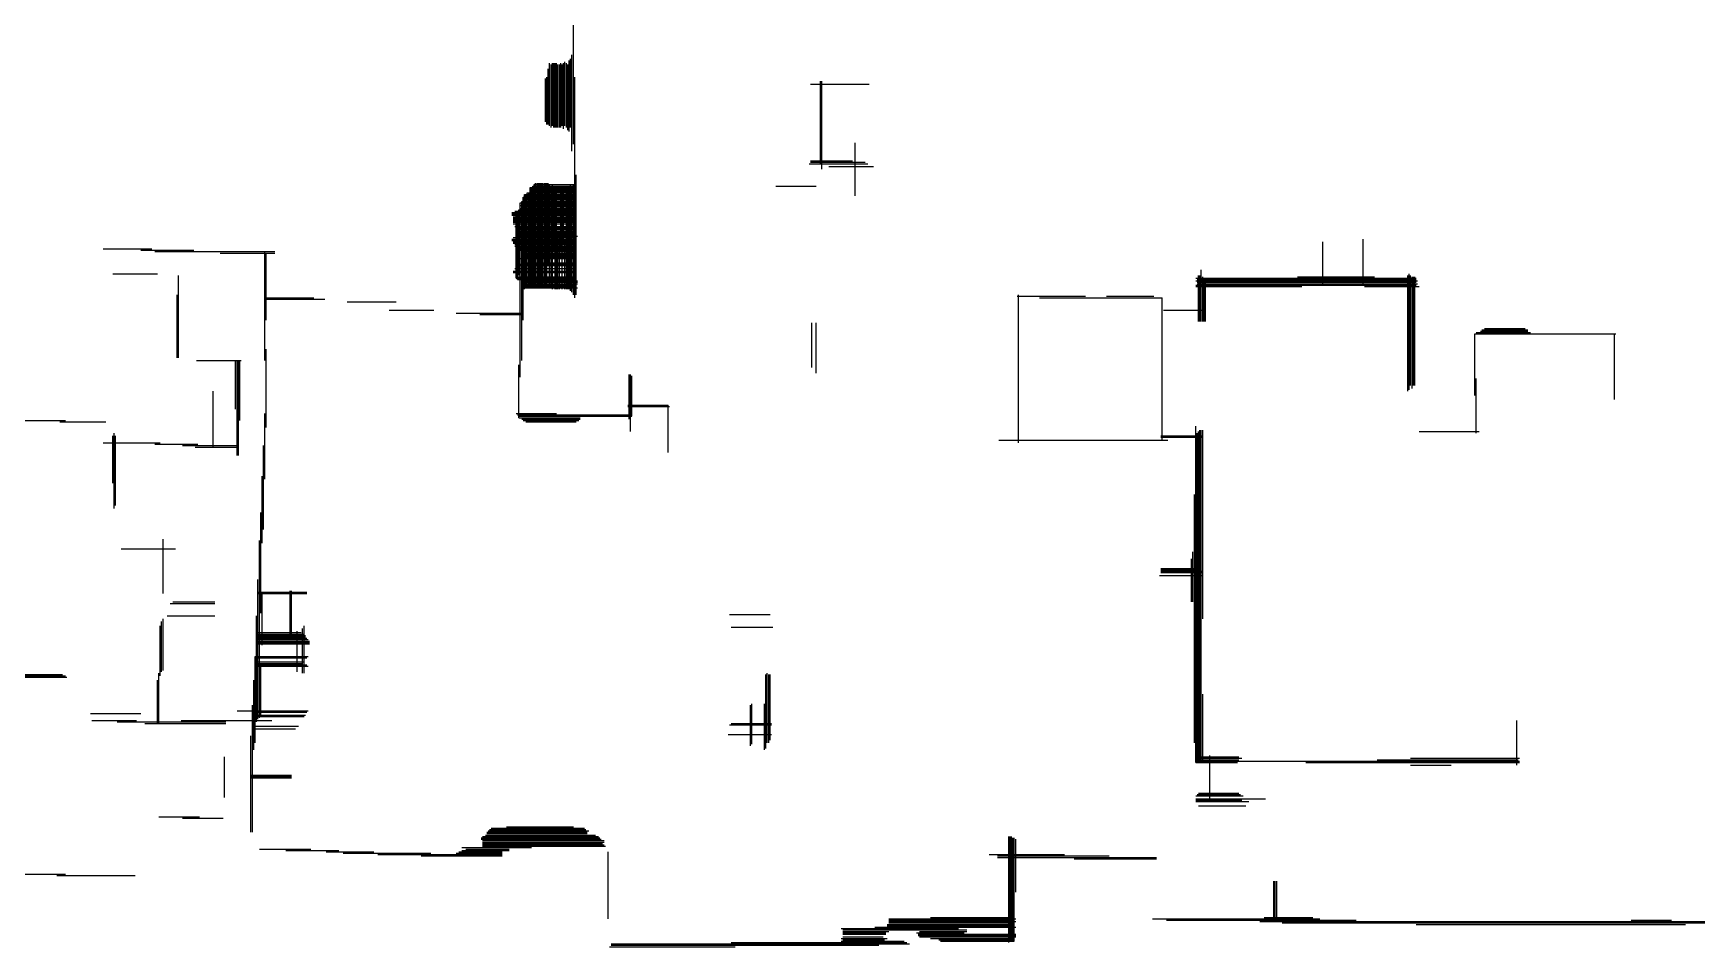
# Model space of a CAD drawing. Extents: x -17.9 to 24.4, y -13.4 to 16.4.
# Drawn here: x 2.61 to 14.53, y -13.45 to -6.91 of the extents above; entities that cross this region are included whole.
import ezdxf

# ---------------------------------------------------------------- set-up
doc = ezdxf.new("R2010")
doc.units = 0
doc.layers.add('1-0_REZ', color=7, linetype='CONTINUOUS')

msp = doc.modelspace()

# ---------------------------------------------------------------- linework, layer by layer
at = {"layer": '1-0_REZ'}
for p, q in [((6.48, -7.7), (6.48, -6.52)), ((6.31, -7.57), (6.31, -7.12)), ((6.32, -7.58), (6.32, -7.13)), ((6.33, -7.57), (6.33, -7.12)), ((6.34, -7.58), (6.34, -7.12)), ((6.35, -7.58), (6.35, -7.12)), ((6.36, -7.58), (6.36, -7.12)), ((6.37, -7.58), (6.37, -7.13)), ((6.38, -7.58), (6.38, -7.13)), ((6.39, -7.58), (6.39, -7.12)), ((6.4, -7.57), (6.4, -7.13)), ((6.41, -7.59), (6.41, -7.12)), ((6.42, -7.57), (6.42, -7.11)), ((6.43, -7.58), (6.43, -7.12)), ((6.44, -7.6), (6.44, -7.13)), ((6.45, -7.61), (6.45, -7.1)), ((6.46, -7.58), (6.46, -7.09)), ((6.47, -7.75), (6.47, -7.06)), ((6.28, -7.54), (6.28, -7.23)), ((6.29, -7.56), (6.29, -7.22)), ((6.3, -7.56), (6.3, -7.16)), ((6.49, -8.8), (6.49, -7.22)), ((8.18, -7.27), (8.6, -7.27)), ((8.25, -7.84), (8.25, -7.25)), ((8.26, -7.88), (8.26, -7.25)), ((8.5, -8.07), (8.5, -7.69)), ((8.17, -7.84), (8.59, -7.84)), ((8.18, -7.82), (8.48, -7.82)), ((8.18, -7.83), (8.57, -7.83)), ((8.31, -7.86), (8.63, -7.86)), ((6.21, -8.73), (6.21, -7.98)), ((6.22, -8.73), (6.22, -7.98)), ((6.23, -8.73), (6.23, -7.98)), ((6.24, -8.73), (6.24, -7.98)), ((6.25, -8.73), (6.25, -7.98)), ((6.26, -8.73), (6.26, -7.98)), ((6.27, -8.73), (6.27, -7.98)), ((6.28, -8.73), (6.28, -7.98)), ((6.29, -8.73), (6.29, -7.98)), ((6.3, -8.57), (6.3, -7.98)), ((6.5, -8.78), (6.5, -7.92)), ((6.12, -8.08), (6.5, -8.08)), ((6.12, -8.96), (6.12, -8.08)), ((6.12, -8.09), (6.5, -8.09)), ((6.13, -8.06), (6.5, -8.06)), ((6.13, -8.74), (6.13, -8.06)), ((6.13, -8.07), (6.5, -8.07)), ((6.13, -8.1), (6.5, -8.1)), ((6.14, -8.73), (6.14, -8.06)), ((6.15, -8.05), (6.5, -8.05)), ((6.15, -8.73), (6.15, -8.05)), ((6.16, -8.73), (6.16, -8.05)), ((6.17, -8.01), (6.5, -8.01)), ((6.17, -8.73), (6.17, -8.01)), ((6.17, -8.02), (6.5, -8.02)), ((6.17, -8.04), (6.5, -8.04)), ((6.18, -8.73), (6.18, -8.02)), ((6.18, -8.03), (6.5, -8.03)), ((6.19, -8), (6.5, -8)), ((6.19, -8.73), (6.19, -8)), ((6.2, -7.99), (6.5, -7.99)), ((6.2, -8.73), (6.2, -7.99)), ((6.31, -8.73), (6.31, -7.99)), ((6.32, -8.73), (6.32, -8)), ((6.33, -8.74), (6.33, -7.99)), ((6.34, -8.47), (6.34, -8)), ((6.35, -8.74), (6.35, -8)), ((6.36, -8.74), (6.36, -8.01)), ((6.39, -8.45), (6.39, -8.02)), ((6.4, -8.74), (6.4, -8.03)), ((6.41, -8.38), (6.41, -8.03)), ((6.43, -8.74), (6.43, -8.03)), ((6.44, -8.74), (6.44, -8.01)), ((6.45, -8.74), (6.45, -8.03)), ((6.46, -8.75), (6.46, -7.99)), ((6.47, -8.76), (6.47, -8)), ((6.48, -8.78), (6.48, -7.99)), ((7.93, -8), (8.22, -8)), ((6.04, -8.19), (6.5, -8.19)), ((6.04, -8.2), (6.5, -8.2)), ((6.04, -8.21), (6.5, -8.21)), ((6.05, -8.22), (6.5, -8.22)), ((6.06, -8.18), (6.5, -8.18)), ((6.07, -8.66), (6.07, -8.18)), ((6.08, -8.67), (6.08, -8.18)), ((6.09, -8.17), (6.5, -8.17)), ((6.09, -8.64), (6.09, -8.17)), ((6.1, -8.12), (6.5, -8.12)), ((6.1, -9.37), (6.1, -8.12)), ((6.1, -8.14), (6.5, -8.14)), ((6.1, -8.16), (6.5, -8.16)), ((6.11, -8.11), (6.5, -8.11)), ((6.11, -9.25), (6.11, -8.11)), ((6.11, -8.13), (6.5, -8.13)), ((6.11, -8.15), (6.5, -8.15)), ((6.05, -8.23), (6.5, -8.23)), ((6.05, -8.24), (6.5, -8.24)), ((6.05, -8.25), (6.5, -8.25)), ((6.05, -8.26), (6.5, -8.26)), ((6.05, -8.27), (6.5, -8.27)), ((6.06, -8.29), (6.5, -8.29)), ((6.07, -8.3), (6.5, -8.3)), ((6.07, -8.31), (6.5, -8.31)), ((6.07, -8.32), (6.5, -8.32)), ((6.07, -8.33), (6.5, -8.33)), ((6.07, -8.34), (6.5, -8.34)), ((6.37, -8.74), (6.37, -8.34)), ((3.11, -8.45), (3.46, -8.45)), ((3.38, -8.46), (3.76, -8.46)), ((6.04, -8.38), (6.5, -8.38)), ((6.04, -8.39), (6.5, -8.39)), ((6.05, -8.37), (6.5, -8.37)), ((6.05, -8.4), (6.5, -8.4)), ((6.05, -8.41), (6.5, -8.41)), ((6.06, -8.42), (6.5, -8.42)), ((6.06, -8.43), (6.5, -8.43)), ((6.07, -8.36), (6.51, -8.36)), ((6.07, -8.44), (6.5, -8.44)), ((6.07, -8.45), (6.5, -8.45)), ((6.07, -8.46), (6.5, -8.46)), ((6.08, -8.35), (6.5, -8.35)), ((6.38, -8.74), (6.38, -8.35)), ((6.42, -8.74), (6.42, -8.42)), ((11.85, -8.71), (11.85, -8.4)), ((12.14, -8.71), (12.14, -8.38)), ((3.48, -8.47), (4.34, -8.47)), ((3.95, -8.48), (4.34, -8.48)), ((4.27, -9.25), (4.27, -8.47)), ((4.28, -8.96), (4.28, -8.48)), ((6.07, -8.52), (6.5, -8.52)), ((6.08, -8.56), (6.5, -8.56)), ((6.08, -8.57), (6.5, -8.57)), ((6.11, -8.55), (6.5, -8.55)), ((6.13, -8.48), (6.5, -8.48)), ((6.13, -8.49), (6.5, -8.49)), ((6.14, -8.47), (6.5, -8.47)), ((6.15, -8.5), (6.5, -8.5)), ((6.15, -8.51), (6.5, -8.51)), ((3.18, -8.63), (3.5, -8.63)), ((3.65, -9.23), (3.65, -8.64)), ((6.05, -8.61), (6.5, -8.61)), ((6.05, -8.62), (6.5, -8.62)), ((6.06, -8.59), (6.5, -8.59)), ((6.07, -8.65), (6.5, -8.65)), ((6.07, -8.66), (6.5, -8.66)), ((6.08, -8.67), (6.5, -8.67)), ((6.11, -8.69), (6.51, -8.69)), ((6.12, -8.68), (6.51, -8.68)), ((6.13, -8.7), (6.51, -8.7)), ((10.94, -8.66), (12.52, -8.66)), ((10.94, -8.68), (12.53, -8.68)), ((10.95, -8.67), (12.52, -8.67)), ((10.95, -8.69), (12.52, -8.69)), ((10.95, -8.7), (12.53, -8.7)), ((10.96, -8.97), (10.96, -8.64)), ((10.97, -8.97), (10.97, -8.64)), ((10.98, -8.97), (10.98, -8.6)), ((10.99, -8.97), (10.99, -8.65)), ((11, -8.97), (11, -8.66)), ((11.01, -8.97), (11.01, -8.66)), ((11.67, -8.65), (12.22, -8.65)), ((12.46, -9.47), (12.46, -8.64)), ((12.47, -9.46), (12.47, -8.63)), ((12.48, -9.43), (12.48, -8.64)), ((12.49, -9.45), (12.49, -8.65)), ((12.5, -9.43), (12.5, -8.65)), ((12.51, -9.43), (12.51, -8.65)), ((3.64, -9.23), (3.64, -8.78)), ((4.27, -8.8), (4.62, -8.8)), ((4.27, -8.81), (4.7, -8.81)), ((6.11, -8.73), (6.51, -8.73)), ((6.12, -8.72), (6.5, -8.72)), ((6.13, -8.71), (6.5, -8.71)), ((9.66, -8.79), (10.15, -8.79)), ((9.67, -9.84), (9.67, -8.78)), ((9.82, -8.8), (10.7, -8.8)), ((10.3, -8.79), (10.64, -8.79)), ((10.7, -9.82), (10.7, -8.8)), ((10.94, -8.71), (12.52, -8.71)), ((10.94, -8.72), (11.7, -8.72)), ((12.15, -8.72), (12.54, -8.72)), ((4.86, -8.83), (5.21, -8.83)), ((5.16, -8.89), (5.48, -8.89)), ((5.64, -8.91), (6.11, -8.91)), ((5.81, -8.92), (6.11, -8.92)), ((10.71, -8.89), (11.01, -8.89)), ((8.19, -9.3), (8.19, -8.98)), ((8.22, -9.34), (8.22, -8.98)), ((12.95, -9.05), (13.34, -9.05)), ((12.98, -9.04), (13.32, -9.04)), ((12.99, -9.03), (13.32, -9.03)), ((13.01, -9.02), (13.3, -9.02)), ((4.28, -9.73), (4.28, -9.17)), ((12.94, -9.06), (13.95, -9.06)), ((12.94, -9.5), (12.94, -9.06)), ((13.94, -9.53), (13.94, -9.06)), ((3.78, -9.25), (4.1, -9.25)), ((4.06, -9.6), (4.06, -9.25)), ((4.07, -9.93), (4.07, -9.25)), ((4.08, -9.93), (4.08, -9.25)), ((4.09, -9.68), (4.09, -9.25)), ((6.09, -9.66), (6.09, -9.28)), ((6.88, -9.67), (6.88, -9.35)), ((6.89, -9.76), (6.89, -9.35)), ((6.9, -9.65), (6.9, -9.36)), ((12.95, -9.77), (12.95, -9.38)), ((3.9, -9.87), (3.9, -9.47)), ((4.27, -10.1), (4.27, -9.63)), ((6.07, -9.63), (6.36, -9.63)), ((6.08, -9.64), (6.9, -9.64)), ((6.09, -9.65), (6.9, -9.65)), ((6.87, -9.57), (7.16, -9.57)), ((6.87, -9.58), (7.17, -9.58)), ((7.16, -9.91), (7.16, -9.57)), ((2.54, -9.68), (2.84, -9.68)), ((2.8, -9.69), (3.13, -9.69)), ((3.19, -10.31), (3.19, -9.77)), ((6.09, -9.66), (6.53, -9.66)), ((6.11, -9.67), (6.53, -9.67)), ((6.12, -9.68), (6.52, -9.68)), ((6.14, -9.69), (6.5, -9.69)), ((10.94, -12.13), (10.94, -9.72)), ((10.95, -12.12), (10.95, -9.77)), ((10.96, -12.12), (10.96, -9.76)), ((10.97, -12.13), (10.97, -9.75)), ((10.98, -12.13), (10.98, -9.75)), ((10.99, -11.1), (10.99, -9.75)), ((12.54, -9.76), (12.97, -9.76)), ((3.11, -9.84), (3.52, -9.84)), ((3.18, -10.13), (3.18, -9.79)), ((3.2, -10.29), (3.2, -9.79)), ((3.48, -9.85), (3.79, -9.85)), ((3.68, -9.86), (4.08, -9.86)), ((3.77, -9.87), (4.08, -9.87)), ((4.26, -10.46), (4.26, -9.86)), ((9.53, -9.82), (10.74, -9.82)), ((10.69, -9.79), (10.99, -9.79)), ((10.69, -9.8), (10.99, -9.8)), ((4.25, -10.56), (4.25, -10.08)), ((10.93, -11.99), (10.93, -10.21)), ((4.24, -11.06), (4.24, -10.34)), ((3.24, -10.6), (3.63, -10.6)), ((3.54, -10.92), (3.54, -10.53)), ((4.23, -11.81), (4.23, -10.54)), ((10.91, -10.98), (10.91, -10.67)), ((10.92, -10.98), (10.92, -10.62)), ((4.22, -11.82), (4.22, -10.82)), ((10.68, -10.79), (10.99, -10.79)), ((10.69, -10.74), (10.98, -10.74)), ((10.69, -10.75), (10.98, -10.75)), ((10.69, -10.76), (10.99, -10.76)), ((10.69, -10.77), (10.99, -10.77)), ((4.22, -10.91), (4.57, -10.91)), ((4.22, -10.92), (4.57, -10.92)), ((4.25, -11.29), (4.25, -10.91)), ((4.45, -11.22), (4.45, -10.9)), ((4.46, -11.23), (4.46, -10.9)), ((3.57, -11.08), (3.91, -11.08)), ((3.59, -10.99), (3.91, -10.99)), ((3.61, -10.98), (3.91, -10.98)), ((4.21, -11.84), (4.21, -11.08)), ((7.6, -11.07), (7.89, -11.07)), ((3.52, -11.51), (3.52, -11.15)), ((3.53, -11.48), (3.53, -11.12)), ((3.54, -11.47), (3.54, -11.1)), ((4.21, -11.2), (4.53, -11.2)), ((4.5, -11.48), (4.5, -11.19)), ((4.54, -11.49), (4.54, -11.17)), ((4.55, -11.49), (4.55, -11.15)), ((7.61, -11.16), (7.91, -11.16)), ((4.21, -11.21), (4.55, -11.21)), ((4.21, -11.22), (4.56, -11.22)), ((4.21, -11.23), (4.56, -11.23)), ((4.21, -11.24), (4.57, -11.24)), ((4.21, -11.25), (4.58, -11.25)), ((4.21, -11.26), (4.59, -11.26)), ((4.21, -11.27), (4.59, -11.27)), ((4.21, -11.28), (4.59, -11.28)), ((4.2, -11.37), (4.58, -11.37)), ((4.2, -11.99), (4.2, -11.37)), ((4.2, -11.38), (4.57, -11.38)), ((4.2, -11.41), (4.55, -11.41)), ((4.2, -11.42), (4.54, -11.42)), ((4.2, -11.43), (4.57, -11.43)), ((4.2, -11.44), (4.58, -11.44)), ((4.24, -11.8), (4.24, -11.44)), ((2.51, -11.52), (2.85, -11.52)), ((2.52, -11.51), (2.84, -11.51)), ((2.53, -11.5), (2.82, -11.5)), ((3.5, -11.85), (3.5, -11.54)), ((3.51, -11.85), (3.51, -11.49)), ((4.19, -12.04), (4.19, -11.54)), ((7.86, -12.03), (7.86, -11.5)), ((7.87, -11.99), (7.87, -11.49)), ((7.88, -11.99), (7.88, -11.5)), ((7.89, -11.97), (7.89, -11.5)), ((10.99, -12.13), (10.99, -11.64)), ((3.02, -11.78), (3.38, -11.78)), ((4.07, -11.76), (4.58, -11.76)), ((4.18, -12.63), (4.18, -11.72)), ((4.19, -11.77), (4.57, -11.77)), ((4.19, -11.79), (4.56, -11.79)), ((4.19, -11.8), (4.55, -11.8)), ((7.75, -12.01), (7.75, -11.72)), ((7.76, -12), (7.76, -11.71)), ((7.85, -12.04), (7.85, -11.71)), ((3.03, -11.83), (3.35, -11.83)), ((3.21, -11.84), (3.99, -11.84)), ((3.41, -11.85), (3.99, -11.85)), ((3.67, -11.83), (4.32, -11.83)), ((4.18, -11.87), (4.51, -11.87)), ((4.18, -11.89), (4.49, -11.89)), ((7.6, -11.86), (7.9, -11.86)), ((7.61, -11.85), (7.9, -11.85)), ((13.24, -12.15), (13.24, -11.83)), ((4.17, -12.63), (4.17, -11.94)), ((7.59, -11.93), (7.9, -11.93)), ((3.98, -12.38), (3.98, -12.09)), ((10.94, -12.09), (11.25, -12.09)), ((10.94, -12.1), (11.27, -12.1)), ((10.94, -12.11), (11.25, -12.11)), ((10.94, -12.12), (13.26, -12.12)), ((10.94, -12.13), (11.24, -12.13)), ((11.04, -12.41), (11.04, -12.08)), ((11.73, -12.13), (13.26, -12.13)), ((12.24, -12.11), (13.25, -12.11)), ((12.48, -12.1), (13.26, -12.1)), ((12.48, -12.15), (12.77, -12.15)), ((4.17, -12.22), (4.46, -12.22)), ((4.17, -12.23), (4.46, -12.23)), ((4.17, -12.24), (4.46, -12.24)), ((10.94, -12.37), (11.28, -12.37)), ((10.94, -12.39), (11.44, -12.39)), ((10.95, -12.36), (11.26, -12.36)), ((10.96, -12.35), (11.25, -12.35)), ((10.94, -12.4), (11.27, -12.4)), ((10.94, -12.41), (11.32, -12.41)), ((10.96, -12.44), (11.3, -12.44)), ((3.51, -12.52), (3.8, -12.52)), ((3.68, -12.53), (3.97, -12.53)), ((5.86, -12.63), (6.58, -12.63)), ((5.87, -12.62), (6.59, -12.62)), ((5.88, -12.61), (6.57, -12.61)), ((5.89, -12.6), (6.56, -12.6)), ((6, -12.59), (6.48, -12.59)), ((4.23, -12.75), (4.6, -12.75)), ((5.68, -12.74), (6.18, -12.74)), ((5.71, -12.75), (6.02, -12.75)), ((5.82, -12.67), (6.67, -12.67)), ((5.82, -12.68), (6.68, -12.68)), ((5.83, -12.66), (6.66, -12.66)), ((5.83, -12.69), (6.7, -12.69)), ((5.83, -12.7), (6.7, -12.7)), ((5.83, -12.71), (6.69, -12.71)), ((5.83, -12.72), (6.7, -12.72)), ((5.83, -12.73), (6.71, -12.73)), ((5.85, -12.65), (6.64, -12.65)), ((5.86, -12.64), (6.58, -12.64)), ((9.6, -13.42), (9.6, -12.66)), ((9.61, -13.41), (9.61, -12.66)), ((9.62, -13.41), (9.62, -12.66)), ((9.63, -13.41), (9.63, -12.67)), ((9.64, -13.41), (9.64, -12.67)), ((9.65, -13.06), (9.65, -12.68)), ((4.42, -12.76), (4.8, -12.76)), ((4.71, -12.77), (5.05, -12.77)), ((4.83, -12.78), (5.46, -12.78)), ((5.08, -12.79), (5.97, -12.79)), ((5.39, -12.8), (5.97, -12.8)), ((5.64, -12.78), (5.97, -12.78)), ((5.66, -12.77), (5.97, -12.77)), ((5.68, -12.76), (6.02, -12.76)), ((6.73, -13.25), (6.73, -12.77)), ((9.46, -12.79), (10, -12.79)), ((9.52, -12.8), (10.32, -12.8)), ((9.52, -12.81), (10.66, -12.81)), ((10.07, -12.82), (10.66, -12.82)), ((2.35, -12.93), (2.84, -12.93)), ((2.78, -12.94), (3.34, -12.94)), ((11.5, -13.27), (11.5, -12.98)), ((11.51, -13.27), (11.51, -12.98)), ((11.52, -13.27), (11.52, -12.98)), ((8.4, -13.32), (9.24, -13.32)), ((8.41, -13.33), (9.3, -13.33)), ((8.41, -13.34), (8.74, -13.34)), ((8.41, -13.35), (8.72, -13.35)), ((8.64, -13.31), (9.65, -13.31)), ((8.73, -13.29), (9.64, -13.29)), ((8.73, -13.3), (9.64, -13.3)), ((8.74, -13.25), (9.65, -13.25)), ((8.74, -13.26), (9.64, -13.26)), ((8.74, -13.27), (9.65, -13.27)), ((8.74, -13.28), (9.64, -13.28)), ((8.94, -13.35), (9.28, -13.35)), ((8.96, -13.34), (9.3, -13.34)), ((9.04, -13.24), (9.64, -13.24)), ((10.63, -13.25), (11.83, -13.25)), ((10.73, -13.26), (12.09, -13.26)), ((11.4, -13.27), (15.68, -13.27)), ((11.43, -13.24), (11.78, -13.24)), ((11.56, -13.28), (15.1, -13.28)), ((12.52, -13.29), (14.45, -13.29)), ((14.06, -13.26), (14.35, -13.26)), ((6.74, -13.45), (7.64, -13.45)), ((6.75, -13.43), (8.89, -13.43)), ((6.75, -13.44), (8.67, -13.44)), ((7.61, -13.42), (8.87, -13.42)), ((8.4, -13.39), (8.73, -13.39)), ((8.4, -13.41), (8.85, -13.41)), ((8.41, -13.36), (8.72, -13.36)), ((8.41, -13.38), (8.7, -13.38)), ((8.41, -13.4), (8.71, -13.4)), ((8.95, -13.36), (9.65, -13.36)), ((8.95, -13.37), (9.65, -13.37)), ((8.96, -13.38), (9.65, -13.38)), ((9.04, -13.39), (9.64, -13.39)), ((9.1, -13.4), (9.64, -13.4)), ((9.11, -13.41), (9.64, -13.41))]:
    msp.add_line(p, q, dxfattribs=at)

doc.saveas('drawing.dxf')
